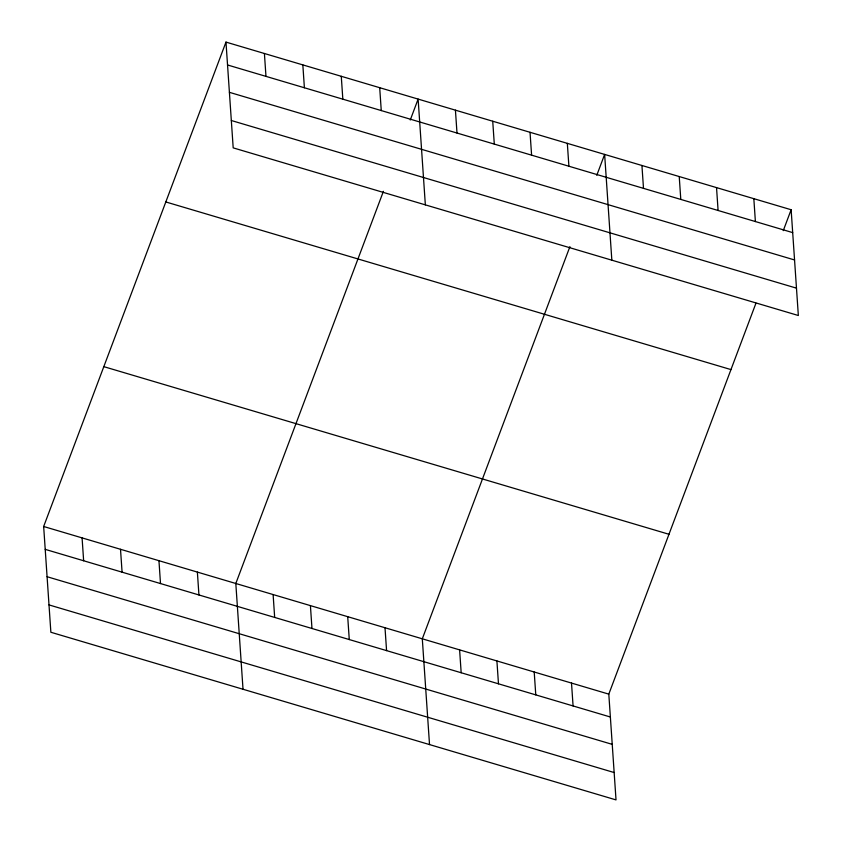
<?xml version="1.0" encoding="UTF-8"?>
<svg xmlns="http://www.w3.org/2000/svg" width="842" height="842" viewBox="0 0 842 842"><rect width="100%" height="100%" fill="white"/><g stroke="black" fill="none" stroke-linecap="round" stroke-linejoin="round"><path stroke-width="1.26" d="M755.958 303.194L608.808 694.134L616.018 799.9L50.867 632.258L43.658 526.492L225.982 42.1L791.133 209.742L798.342 315.508L233.192 147.866L225.982 42.1M383.415 191.323L235.813 583.495L243.022 689.261M410.264 120.006L418.127 99.093L425.347 204.859M569.918 246.643L422.305 638.815L429.525 744.581M596.768 175.325L604.63 154.423L611.839 260.189M783.271 230.645L791.133 209.742M227.54 64.971L792.69 232.613M229.403 92.325L794.564 259.967M231.318 120.511L796.479 288.153M165.811 201.954L730.972 369.596M103.819 366.649L668.98 534.281M43.658 526.492L608.808 694.134M45.215 549.363L610.376 717.005M47.078 576.717L612.239 744.36M49.004 604.903L614.155 772.546M753.832 198.68L755.39 221.551M716.531 187.608L718.089 210.489M679.231 176.546L680.789 199.417M641.93 165.485L643.498 188.355M567.329 143.35L568.897 166.232M571.508 683.072L573.076 705.943M530.028 132.289L531.597 155.16M534.207 672.011L535.775 694.882M492.728 121.227L494.296 144.098M496.906 660.938L498.475 683.82M455.427 110.165L456.995 133.036M459.606 649.877L461.174 672.747M379.7 87.694L381.258 110.576M385.005 627.753L386.573 650.624M341.273 76.296L342.831 99.167M347.704 616.681L349.272 639.562M302.836 64.897L304.394 87.768M310.414 605.619L311.972 628.49M264.409 53.499L265.967 76.369M273.113 594.557L274.671 617.428M197.375 572.097L198.933 594.968M158.949 560.698L160.506 583.569M120.511 549.289L122.079 572.171M82.084 537.891L83.642 560.772"/></g></svg>
